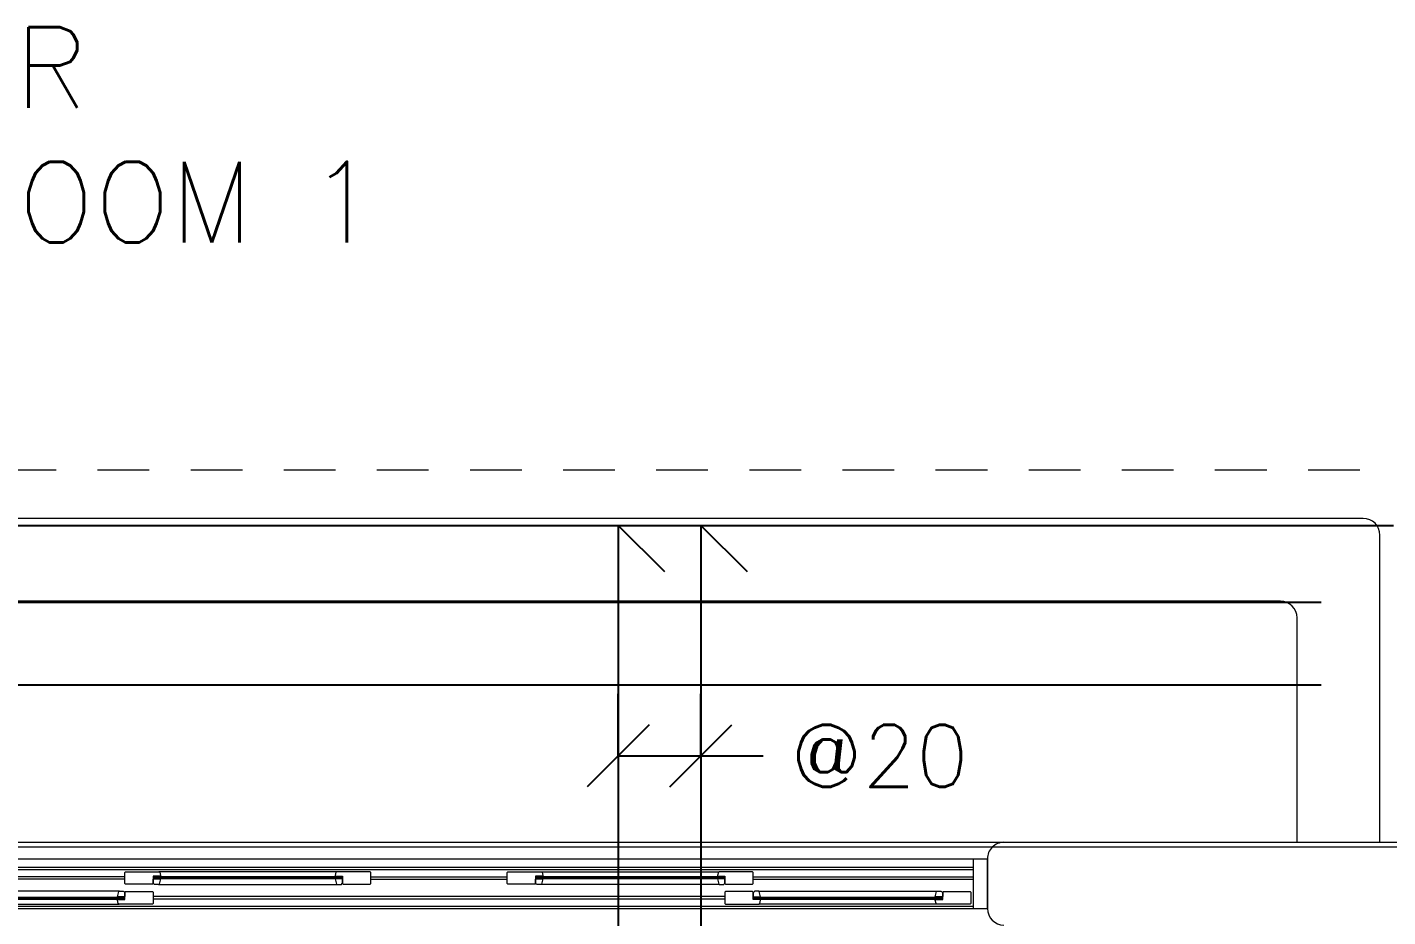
# Model space of a CAD drawing. Header units: metres. Extents: x -232 to 581, y 30 to 789.
# Drawn here: x 226.443 to 229.73, y 538.814 to 540.964 of the extents above; entities that cross this region are included whole.
import ezdxf

# ---------------------------------------------------------------- set-up
doc = ezdxf.new("R2010")
doc.units = ezdxf.units.M
doc.linetypes.add('HIDDEN', pattern=[9.525, 6.35, -3.175])
doc.linetypes.add('HIDDEN2', pattern=[0.1875, 0.125, -0.0625])
for name, color, linetype, lineweight in [('A-DOOR', 35, 'Continuous', 5), ('A-WALL', 250, 'Continuous', 20), ('baños', 140, 'Continuous', 0), ('Columnas', 7, 'Continuous', 18), ('cristales', 131, 'Continuous', 0), ('muros bajitos', 252, 'Continuous', 5), ('textos', 7, 'Continuous', 0), ('VIGAS', 1, 'HIDDEN', 15)]:
    doc.layers.add(name, color=color, linetype=linetype, lineweight=lineweight)
for name, color, linetype in [('ACERO', 5, 'Continuous'), ('BP', 3, 'Continuous'), ('DIMTEXTO', 4, 'Continuous')]:
    doc.layers.add(name, color=color, linetype=linetype)
doc.layers.add('Techos 1', color=7, linetype='HIDDEN2', lineweight=9, true_color=0x42391a)
doc.styles.add('SMPLEX', font='simplex.shx')
doc.styles.get("Standard").update_dxf_attribs({"font": 'arial.ttf'})

# ---------------------------------------------------------------- blocks, each defined once
blk = doc.blocks.new('_Oblique')
at = {"color": 0, "linetype": 'ByBlock', "lineweight": -2}
blk.add_line((-0.5, -0.5), (0.5, 0.5), dxfattribs=at)
blk = doc.blocks.new('planta de entrepiso 20.03')
at = {"layer": 'ACERO', "color": 18, "true_color": 0x000000}
for p, q in [((36.0125, -19.3633), (35.9, -19.2508)), ((35.9, -19.2508), (35.9, -21.6443)), ((36.2125, -19.3633), (36.1, -19.2508)), ((36.1, -19.2508), (36.1, -21.6443)), ((37.5983, -19.4368), (30.6659, -19.4368)), ((37.5983, -19.6368), (30.6659, -19.6368))]:
    blk.add_line(p, q, dxfattribs=at)
at = {"layer": 'BP', "color": 18, "ltscale": 0.2, "true_color": 0x000000}
blk.add_line((30.4773, -19.2508), (37.7735, -19.2508), dxfattribs=at)
at = {"layer": 'DIMTEXTO', "color": 18, "true_color": 0x000000}
for p, q in [((35.9, -19.8078), (35.9, -19.6578)), ((36.1, -19.8078), (36.1, -19.6578)), ((35.9, -19.8078), (36.1, -19.8078)), ((36.1, -19.8078), (36.25, -19.8078))]:
    blk.add_line(p, q, dxfattribs=at)
at = {"layer": 'VIGAS', "color": 18, "true_color": 0x000000}
blk.add_line((33.1543, -20.0277), (41.692, -20.0277), dxfattribs=at)
at = {"layer": 'DIMTEXTO', "color": 18, "true_color": 0x000000, "xscale": 0.15, "yscale": 0.15, "zscale": 0.15, "rotation": 180}
blk.add_blockref('_Oblique', (35.9, -19.8078), dxfattribs=at)
at = {"layer": 'DIMTEXTO', "color": 18, "true_color": 0x000000, "xscale": 0.15, "yscale": 0.15, "zscale": 0.15}
blk.add_blockref('_Oblique', (36.1, -19.8078), dxfattribs=at)
at = {"layer": 'DIMTEXTO', "color": 18, "true_color": 0x000000, "insert": (36.5321, -19.8078), "char_height": 0.15, "attachment_point": 5, "style": 'SMPLEX', "bg_fill": 3, "box_fill_scale": 1.1, "bg_fill_color": 256, "bg_fill_true_color": 13158600, "bg_fill_transparency": 0}
blk.add_mtext('\\A1;@20', dxfattribs=at)
blk = doc.blocks.new('20.03.2026 LN 09 SEGUNDO NIVEL ARQ')
at = {"layer": 'A-DOOR', "color": 5}
for p, q in [((83.006, -42.4986), (85.736, -42.4986)), ((83.08, -42.5386), (85.662, -42.5386)), ((85.662, -42.5386), (85.696, -42.5386)), ((85.662, -42.5386), (85.662, -42.6586)), ((85.696, -42.6586), (85.696, -42.5386)), ((83.08, -42.5587), (85.662, -42.5587)), ((83.08, -42.5647), (85.662, -42.5647)), ((83.612, -42.5712), (83.6135, -42.5697)), ((83.612, -42.5982), (83.612, -42.5712)), ((83.6135, -42.5697), (83.6941, -42.5697)), ((83.6941, -42.5697), (83.696, -42.5711)), ((84.1238, -42.5697), (83.6941, -42.5697)), ((83.696, -42.5711), (83.698, -42.5792)), ((84.122, -42.5711), (84.12, -42.5792)), ((84.1238, -42.5697), (84.122, -42.5711)), ((84.2045, -42.5697), (84.1238, -42.5697)), ((84.206, -42.5712), (84.2045, -42.5697)), ((84.206, -42.5982), (84.206, -42.5712)), ((84.536, -42.5712), (84.5375, -42.5697)), ((84.536, -42.5982), (84.536, -42.5712)), ((84.5375, -42.5697), (84.6181, -42.5697)), ((84.6181, -42.5697), (84.62, -42.5711)), ((84.6181, -42.5697), (85.0478, -42.5697)), ((84.62, -42.5711), (84.622, -42.5792)), ((85.046, -42.5711), (85.044, -42.5792)), ((85.0478, -42.5697), (85.046, -42.5711)), ((85.1285, -42.5697), (85.0478, -42.5697)), ((85.13, -42.5712), (85.1285, -42.5697)), ((85.13, -42.5982), (85.13, -42.5712)), ((83.612, -42.5817), (83.08, -42.5817)), ((83.612, -42.5877), (83.08, -42.5877)), ((83.6135, -42.5997), (83.612, -42.5982)), ((83.6785, -42.5997), (83.6135, -42.5997)), ((83.68, -42.5982), (83.6785, -42.5997)), ((83.6975, -42.5807), (83.68, -42.5807)), ((83.68, -42.5807), (83.68, -42.5982)), ((83.68, -42.5837), (83.685, -42.5837)), ((83.68, -42.5837), (83.685, -42.5837)), ((83.685, -42.5817), (83.691, -42.5857)), ((83.685, -42.5857), (83.691, -42.5817)), ((83.6932, -42.6007), (84.1247, -42.6007)), ((83.698, -42.5802), (83.6975, -42.5807)), ((83.698, -42.5792), (83.698, -42.5802)), ((84.12, -42.5792), (84.12, -42.5802)), ((84.12, -42.5802), (84.1205, -42.5807)), ((84.1205, -42.5807), (84.138, -42.5807)), ((84.133, -42.5817), (84.127, -42.5857)), ((84.133, -42.5857), (84.127, -42.5817)), ((84.138, -42.5837), (84.133, -42.5837)), ((84.138, -42.5837), (84.133, -42.5837)), ((84.138, -42.5807), (84.138, -42.5982)), ((84.138, -42.5982), (84.1395, -42.5997)), ((84.1395, -42.5997), (84.2045, -42.5997)), ((84.2045, -42.5997), (84.206, -42.5982)), ((84.206, -42.5817), (84.536, -42.5817)), ((84.206, -42.5877), (84.536, -42.5877)), ((84.5375, -42.5997), (84.536, -42.5982)), ((84.6025, -42.5997), (84.5375, -42.5997)), ((84.604, -42.5982), (84.6025, -42.5997)), ((84.6215, -42.5807), (84.604, -42.5807)), ((84.604, -42.5807), (84.604, -42.5982)), ((84.604, -42.5837), (84.609, -42.5837)), ((84.604, -42.5837), (84.609, -42.5837)), ((84.609, -42.5817), (84.615, -42.5857)), ((84.609, -42.5857), (84.615, -42.5817)), ((85.0487, -42.6007), (84.6172, -42.6007)), ((84.622, -42.5802), (84.6215, -42.5807)), ((84.622, -42.5792), (84.622, -42.5802)), ((85.044, -42.5792), (85.044, -42.5802)), ((85.044, -42.5802), (85.0445, -42.5807)), ((85.0445, -42.5807), (85.062, -42.5807)), ((85.057, -42.5817), (85.051, -42.5857)), ((85.057, -42.5857), (85.051, -42.5817)), ((85.062, -42.5837), (85.057, -42.5837)), ((85.062, -42.5837), (85.057, -42.5837)), ((85.062, -42.5807), (85.062, -42.5982)), ((85.062, -42.5982), (85.0635, -42.5997)), ((85.0635, -42.5997), (85.1285, -42.5997)), ((85.1285, -42.5997), (85.13, -42.5982)), ((85.13, -42.5817), (85.662, -42.5817)), ((85.13, -42.5877), (85.662, -42.5877)), ((83.5987, -42.6167), (83.1672, -42.6167)), ((83.594, -42.6372), (83.5945, -42.6367)), ((83.594, -42.6382), (83.594, -42.6372)), ((83.596, -42.6462), (83.594, -42.6382)), ((83.5945, -42.6367), (83.612, -42.6367)), ((83.607, -42.6357), (83.601, -42.6317)), ((83.607, -42.6317), (83.601, -42.6357)), ((83.612, -42.6337), (83.607, -42.6337)), ((83.612, -42.6337), (83.607, -42.6337)), ((83.612, -42.6192), (83.6135, -42.6177)), ((83.612, -42.6367), (83.612, -42.6192)), ((83.6135, -42.6177), (83.6785, -42.6177)), ((83.68, -42.6192), (83.6785, -42.6177)), ((83.68, -42.6192), (83.68, -42.6462)), ((85.062, -42.6297), (83.68, -42.6297)), ((85.062, -42.6357), (83.68, -42.6357)), ((85.062, -42.6192), (85.0635, -42.6177)), ((85.062, -42.6192), (85.062, -42.6462)), ((85.1285, -42.6177), (85.0635, -42.6177)), ((85.13, -42.6192), (85.1285, -42.6177)), ((85.13, -42.6367), (85.13, -42.6192)), ((85.13, -42.6337), (85.135, -42.6337)), ((85.13, -42.6337), (85.135, -42.6337)), ((85.1475, -42.6367), (85.13, -42.6367)), ((85.135, -42.6357), (85.141, -42.6317)), ((85.135, -42.6317), (85.141, -42.6357)), ((85.1432, -42.6167), (85.5747, -42.6167)), ((85.146, -42.6462), (85.148, -42.6382)), ((85.148, -42.6372), (85.1475, -42.6367)), ((85.148, -42.6382), (85.148, -42.6372)), ((85.57, -42.6372), (85.5705, -42.6367)), ((85.57, -42.6382), (85.57, -42.6372)), ((85.572, -42.6462), (85.57, -42.6382)), ((85.5705, -42.6367), (85.588, -42.6367)), ((85.583, -42.6357), (85.577, -42.6317)), ((85.583, -42.6317), (85.577, -42.6357)), ((85.588, -42.6337), (85.583, -42.6337)), ((85.588, -42.6337), (85.583, -42.6337)), ((85.588, -42.6192), (85.5895, -42.6177)), ((85.588, -42.6367), (85.588, -42.6192)), ((85.5895, -42.6177), (85.6545, -42.6177)), ((85.6545, -42.6177), (85.656, -42.6192)), ((85.656, -42.6192), (85.656, -42.6462)), ((83.08, -42.6527), (85.662, -42.6527)), ((83.08, -42.6587), (85.662, -42.6587)), ((83.1681, -42.6477), (83.5978, -42.6477)), ((83.5978, -42.6477), (83.596, -42.6462)), ((83.6785, -42.6477), (83.5978, -42.6477)), ((83.68, -42.6462), (83.6785, -42.6477)), ((85.062, -42.6462), (85.0635, -42.6477)), ((85.0635, -42.6477), (85.1441, -42.6477)), ((85.1441, -42.6477), (85.146, -42.6462)), ((85.5738, -42.6477), (85.1441, -42.6477)), ((85.5738, -42.6477), (85.572, -42.6462)), ((85.6545, -42.6477), (85.5738, -42.6477)), ((85.656, -42.6462), (85.6545, -42.6477)), ((85.662, -42.6587), (85.696, -42.6587))]:
    blk.add_line(p, q, dxfattribs=at)
for points in [[(83.68, -42.5837), (83.685, -42.5837), (83.685, -42.5837), (83.68, -42.5837)], [(84.133, -42.5857), (83.685, -42.5857), (83.685, -42.5817), (84.133, -42.5817)], [(84.133, -42.5817), (83.685, -42.5817), (83.685, -42.5857), (84.133, -42.5857)], [(83.685, -42.5817), (83.691, -42.5817), (83.691, -42.5857), (83.685, -42.5857)], [(83.6975, -42.5807), (83.6855, -42.5807), (83.6855, -42.5817), (83.6975, -42.5817)], [(83.6975, -42.5857), (83.6855, -42.5857), (83.6855, -42.5867), (83.6975, -42.5867)], [(83.691, -42.5817), (83.696, -42.5817), (83.696, -42.5857), (83.691, -42.5857)], [(84.1205, -42.5807), (84.1325, -42.5807), (84.1325, -42.5817), (84.1205, -42.5817)], [(84.1205, -42.5857), (84.1325, -42.5857), (84.1325, -42.5867), (84.1205, -42.5867)], [(84.127, -42.5817), (84.122, -42.5817), (84.122, -42.5857), (84.127, -42.5857)], [(84.133, -42.5817), (84.127, -42.5817), (84.127, -42.5857), (84.133, -42.5857)], [(84.138, -42.5837), (84.133, -42.5837), (84.133, -42.5837), (84.138, -42.5837)], [(84.604, -42.5837), (84.609, -42.5837), (84.609, -42.5837), (84.604, -42.5837)], [(84.609, -42.5817), (84.615, -42.5817), (84.615, -42.5857), (84.609, -42.5857)], [(84.609, -42.5857), (85.057, -42.5857), (85.057, -42.5817), (84.609, -42.5817)], [(84.609, -42.5817), (85.057, -42.5817), (85.057, -42.5857), (84.609, -42.5857)], [(84.6215, -42.5807), (84.6095, -42.5807), (84.6095, -42.5817), (84.6215, -42.5817)], [(84.6215, -42.5857), (84.6095, -42.5857), (84.6095, -42.5867), (84.6215, -42.5867)], [(84.615, -42.5817), (84.62, -42.5817), (84.62, -42.5857), (84.615, -42.5857)], [(85.0445, -42.5807), (85.0565, -42.5807), (85.0565, -42.5817), (85.0445, -42.5817)], [(85.0445, -42.5857), (85.0565, -42.5857), (85.0565, -42.5867), (85.0445, -42.5867)], [(85.051, -42.5817), (85.046, -42.5817), (85.046, -42.5857), (85.051, -42.5857)], [(85.057, -42.5817), (85.051, -42.5817), (85.051, -42.5857), (85.057, -42.5857)], [(85.062, -42.5837), (85.057, -42.5837), (85.057, -42.5837), (85.062, -42.5837)], [(83.159, -42.6317), (83.607, -42.6317), (83.607, -42.6357), (83.159, -42.6357)], [(83.159, -42.6357), (83.607, -42.6357), (83.607, -42.6317), (83.159, -42.6317)], [(83.5945, -42.6317), (83.6065, -42.6317), (83.6065, -42.6307), (83.5945, -42.6307)], [(83.5945, -42.6367), (83.6065, -42.6367), (83.6065, -42.6357), (83.5945, -42.6357)], [(83.601, -42.6357), (83.596, -42.6357), (83.596, -42.6317), (83.601, -42.6317)], [(83.607, -42.6357), (83.601, -42.6357), (83.601, -42.6317), (83.607, -42.6317)], [(83.612, -42.6337), (83.607, -42.6337), (83.607, -42.6337), (83.612, -42.6337)], [(85.13, -42.6337), (85.135, -42.6337), (85.135, -42.6337), (85.13, -42.6337)], [(85.583, -42.6317), (85.135, -42.6317), (85.135, -42.6357), (85.583, -42.6357)], [(85.583, -42.6357), (85.135, -42.6357), (85.135, -42.6317), (85.583, -42.6317)], [(85.135, -42.6357), (85.141, -42.6357), (85.141, -42.6317), (85.135, -42.6317)], [(85.1475, -42.6317), (85.1355, -42.6317), (85.1355, -42.6307), (85.1475, -42.6307)], [(85.1475, -42.6367), (85.1355, -42.6367), (85.1355, -42.6357), (85.1475, -42.6357)], [(85.141, -42.6357), (85.146, -42.6357), (85.146, -42.6317), (85.141, -42.6317)], [(85.5705, -42.6317), (85.5825, -42.6317), (85.5825, -42.6307), (85.5705, -42.6307)], [(85.5705, -42.6367), (85.5825, -42.6367), (85.5825, -42.6357), (85.5705, -42.6357)], [(85.577, -42.6357), (85.572, -42.6357), (85.572, -42.6317), (85.577, -42.6317)], [(85.583, -42.6357), (85.577, -42.6357), (85.577, -42.6317), (85.583, -42.6317)], [(85.588, -42.6337), (85.583, -42.6337), (85.583, -42.6337), (85.588, -42.6337)]]:
    blk.add_lwpolyline(points, close=True, dxfattribs=at)
for points in [[(83.6821, -42.5992, 0.341999), (83.6802, -42.5977), (83.68, -42.5973), (83.68, -42.5877), (83.681, -42.5867), (83.698, -42.5867), (83.698, -42.5872), (83.6946, -42.5996, -0.339454), (83.6932, -42.6007), (83.684, -42.6007, -0.341999)], [(84.1358, -42.5992, -0.341999), (84.1377, -42.5977), (84.138, -42.5973), (84.138, -42.5877), (84.137, -42.5867), (84.12, -42.5867), (84.12, -42.5872), (84.1233, -42.5996, 0.339454), (84.1247, -42.6007), (84.1339, -42.6007, 0.341999)], [(84.6061, -42.5992, 0.341999), (84.6042, -42.5977), (84.604, -42.5973), (84.604, -42.5877), (84.605, -42.5867), (84.622, -42.5867), (84.622, -42.5872), (84.6186, -42.5996, -0.339454), (84.6172, -42.6007), (84.608, -42.6007, -0.341999)], [(85.0598, -42.5992, -0.341999), (85.0617, -42.5977), (85.062, -42.5973), (85.062, -42.5877), (85.061, -42.5867), (85.044, -42.5867), (85.044, -42.5872), (85.0473, -42.5996, 0.339454), (85.0487, -42.6007), (85.0579, -42.6007, 0.341999)], [(83.6098, -42.6182, 0.341999), (83.6117, -42.6197), (83.612, -42.62), (83.612, -42.6297), (83.611, -42.6307), (83.594, -42.6307), (83.594, -42.6302), (83.5973, -42.6178, -0.339454), (83.5987, -42.6167), (83.6079, -42.6167, -0.341999)], [(85.1321, -42.6182, -0.341999), (85.1302, -42.6197), (85.13, -42.62), (85.13, -42.6297), (85.131, -42.6307), (85.148, -42.6307), (85.148, -42.6302), (85.1446, -42.6178, 0.339454), (85.1432, -42.6167), (85.134, -42.6167, 0.341999)], [(85.5858, -42.6182, 0.341999), (85.5877, -42.6197), (85.588, -42.62), (85.588, -42.6297), (85.587, -42.6307), (85.57, -42.6307), (85.57, -42.6302), (85.5733, -42.6178, -0.339454), (85.5747, -42.6167), (85.5839, -42.6167, -0.341999)]]:
    blk.add_lwpolyline(points, format="xyb", close=True, dxfattribs=at)
at = {"layer": 'A-WALL', "color": 5}
for p, q in [((85.736, -42.4986), (87.8059, -42.4986)), ((85.696, -42.5386), (85.696, -42.6586))]:
    blk.add_line(p, q, dxfattribs=at)
for centre, start, end in [((85.736, -42.5386), 89.9998, 180), ((85.736, -42.6586), 180, 269.9993)]:
    blk.add_arc(centre, 0.04, start, end, dxfattribs=at)
at = {"layer": 'cristales', "color": 5, "const_width": 0.004}
for points in [[(84.122, -42.5837), (83.696, -42.5837)], [(84.62, -42.5837), (85.046, -42.5837)], [(83.17, -42.6337), (83.596, -42.6337)], [(85.572, -42.6337), (85.146, -42.6337)]]:
    blk.add_lwpolyline(points, dxfattribs=at)
at = {"layer": 'muros bajitos', "color": 5}
for p, q in [((86.6044, -41.716), (79.3881, -41.716)), ((86.6444, -42.4986), (86.6444, -41.756)), ((86.4044, -41.916), (79.5881, -41.916)), ((86.4444, -42.4986), (86.4444, -41.956))]:
    blk.add_line(p, q, dxfattribs=at)
for centre, start in [((86.6044, -41.756), 360), ((86.4044, -41.956), 0)]:
    blk.add_arc(centre, 0.04, start, 90, dxfattribs=at)
at = {"layer": 'Techos 1', "color": 5}
blk.add_line((74.0959, -41.5986), (102.1459, -41.5986), dxfattribs=at)
at = {"layer": 'baños', "color": 5, "linetype": 'Continuous', "flags": 8}
for tag, p in [('MODELNUMBER', (83.7813, -42.9175, 0)), ('MATERIAL', (83.7813, -42.9176, 0)), ('PRODUCT', (83.7813, -42.9176, 0)), ('TRADENAME', (83.7813, -42.9176, 0)), ('MODELNUMBER', (84.956, -42.9175, 0)), ('TRADENAME', (84.956, -42.9176, 0)), ('MATERIAL', (84.956, -42.9176, 0)), ('PRODUCT', (84.956, -42.9176, 0))]:
    blk.add_attdef(tag, p, '', height=0.0000254, rotation=180.0001, dxfattribs=at)
at = {"layer": 'baños', "color": 5, "linetype": 'Continuous'}
for tag, p, rotation in [('TRADENAME', (85.8912, -56.9933), 180.0001), ('MODELNUMBER', (85.8912, -56.9934), 180.0001), ('MATERIAL', (85.8914, -56.9932), 180.0001), ('PRODUCT', (85.8914, -56.9933), 180.0001), ('MODELNUMBER', (86.6008, -56.9934), 179.9999), ('MATERIAL', (86.6008, -56.9932), 179.9999), ('PRODUCT', (86.6008, -56.9933), 179.9999), ('TRADENAME', (86.6008, -56.9933), 179.9999)]:
    blk.add_attdef(tag, p, '', height=0.0000254, rotation=rotation, dxfattribs=at)
at = {"layer": 'textos', "color": 5, "insert": (82.5353, -41.0489), "char_height": 0.195, "width": 1.854973, "attachment_point": 7}
blk.add_mtext('{\\Fromans|c0;MASTER BATHROOM 1}', dxfattribs=at)

msp = doc.modelspace()

# ---------------------------------------------------------------- block references
at = {"layer": 'Columnas'}
msp.add_blockref('planta de entrepiso 20.03', (191.9707, 559.0112), dxfattribs=at)

# ---------------------------------------------------------------- next in the draw order: block references
at = {"color": 1}
msp.add_blockref('20.03.2026 LN 09 SEGUNDO NIVEL ARQ', (143.0668, 581.4931), dxfattribs=at)

doc.saveas('drawing.dxf')
